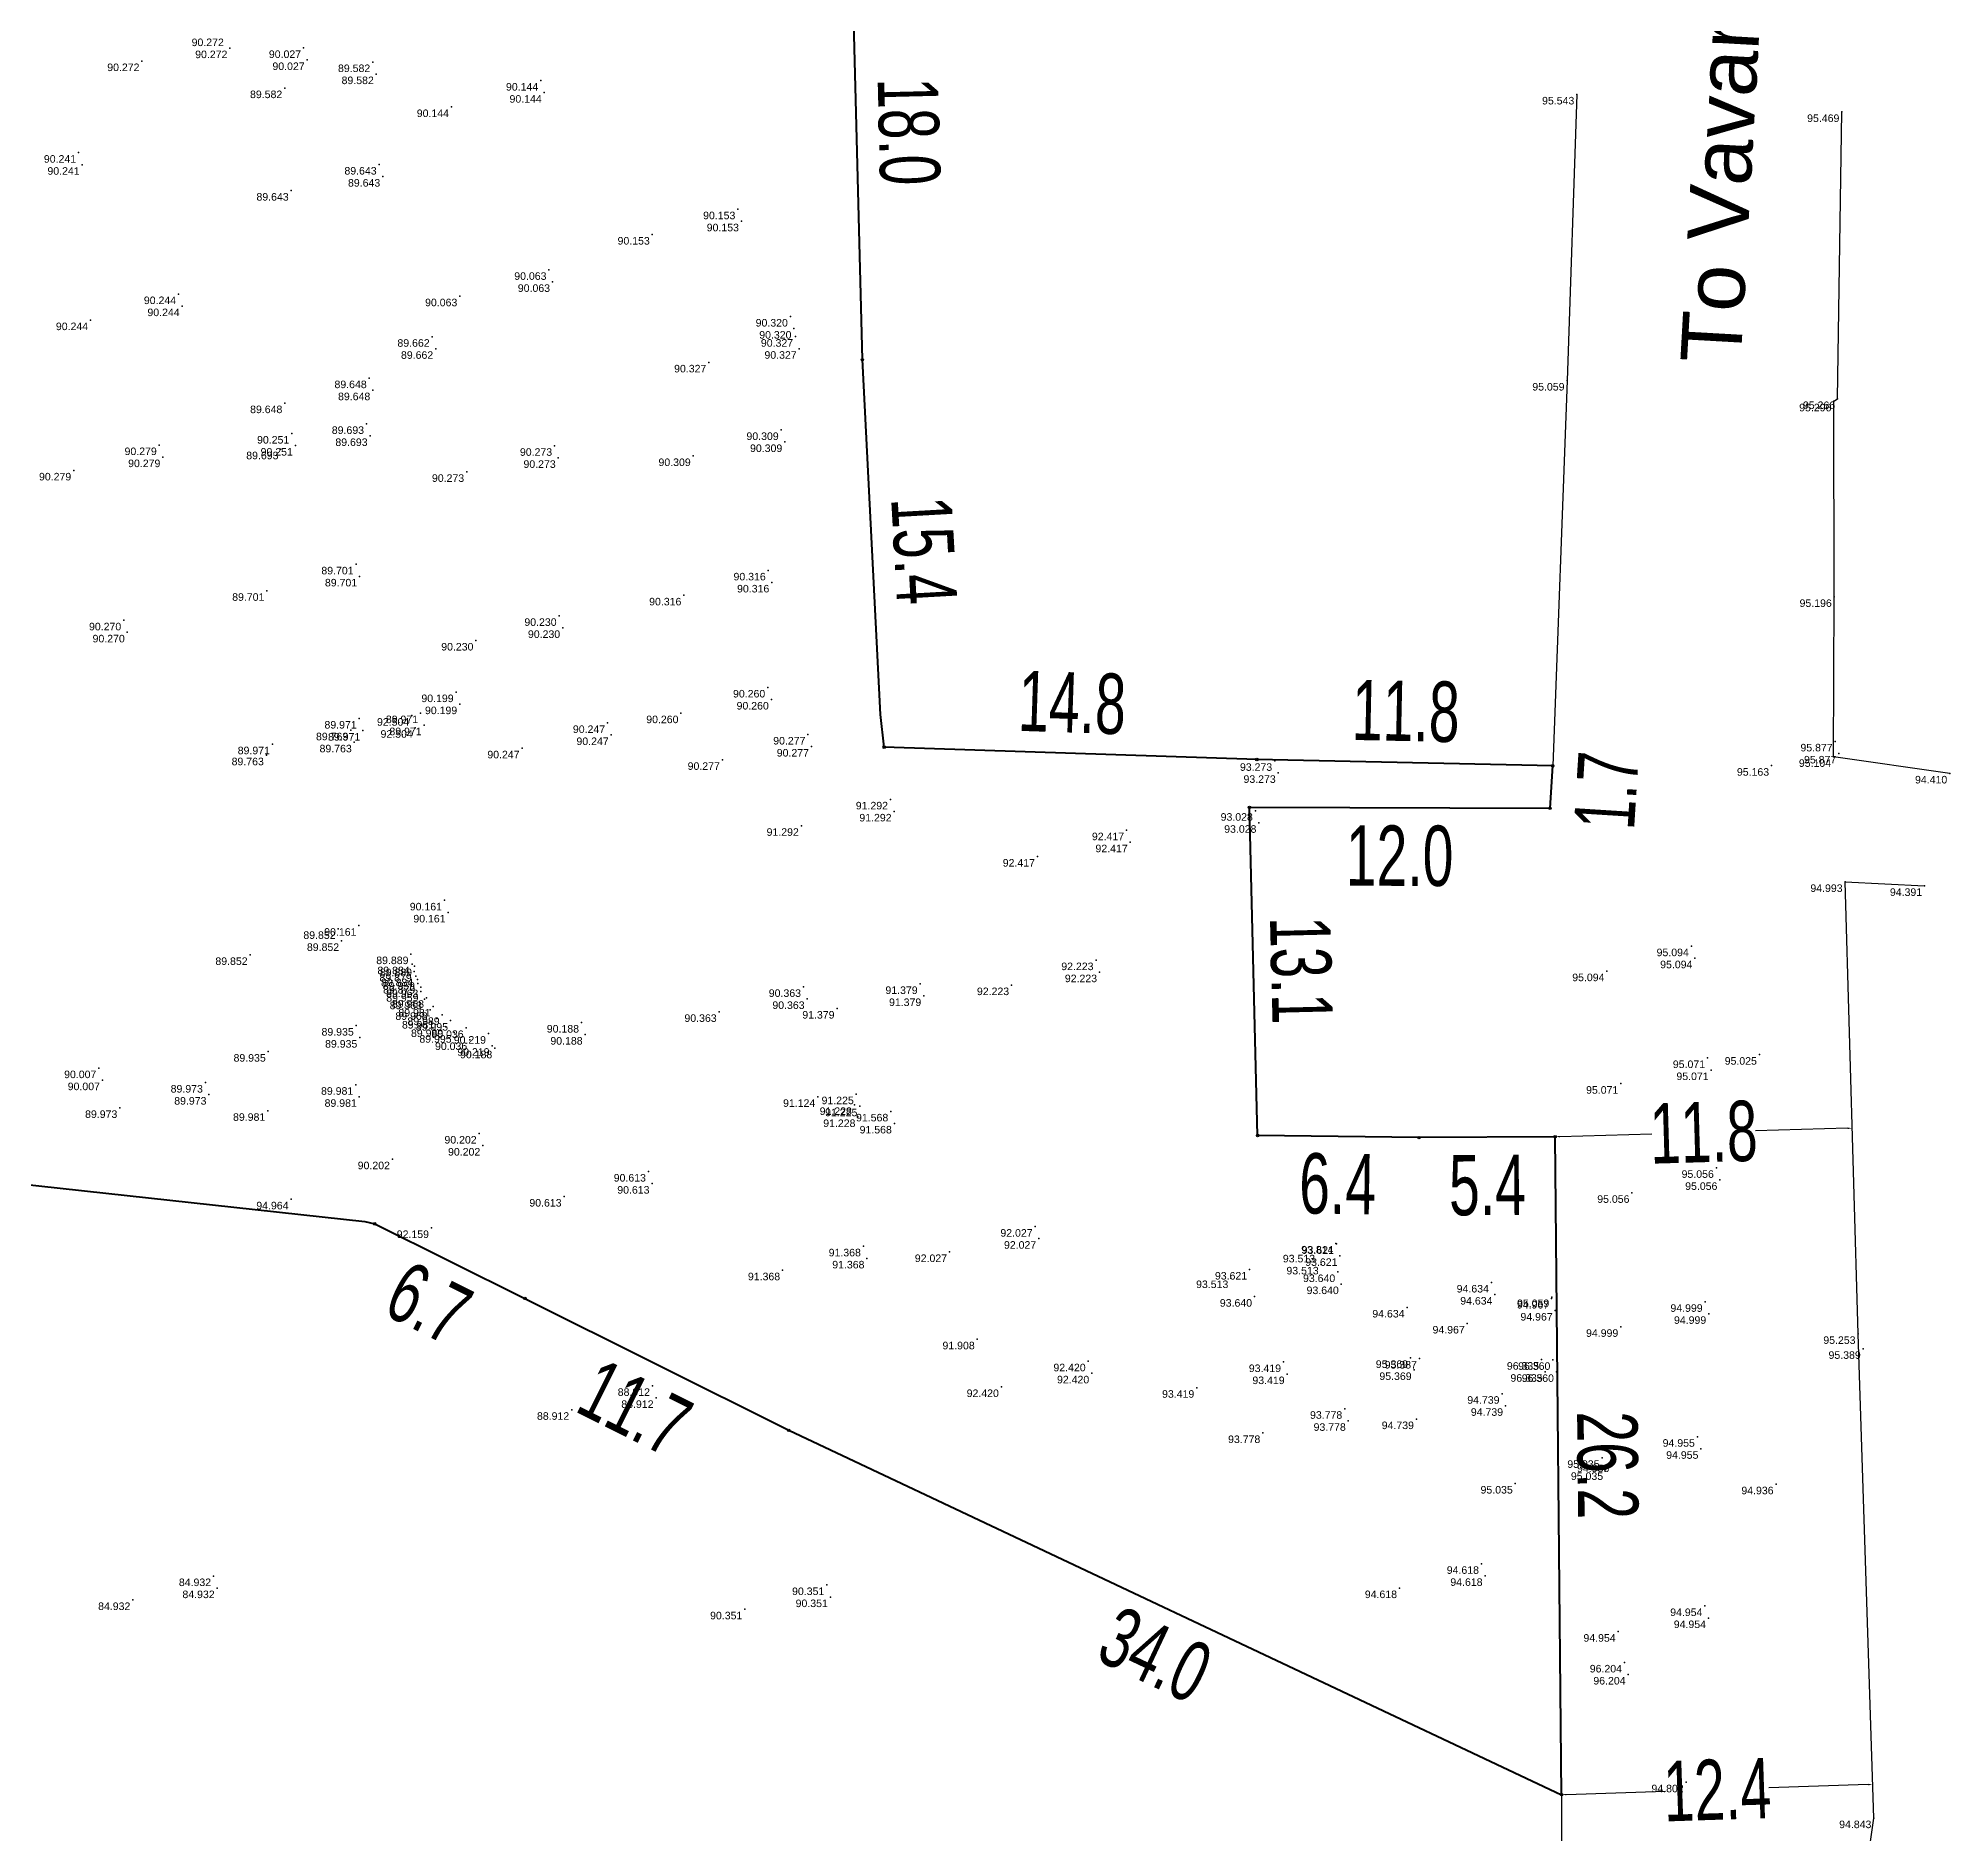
# Model space of a CAD drawing. Header units: millimetres. Extents: x 706139 to 707011, y 753722 to 954403.
# Drawn here: x 706934.9 to 707010.9, y 954017.7 to 954089.1 of the extents above; entities that cross this region are included whole.
import ezdxf
from ezdxf.enums import TextEntityAlignment as Align

# ---------------------------------------------------------------- set-up
doc = ezdxf.new("R2010")
doc.units = ezdxf.units.MM
doc.linetypes.add('SOLID_LINE', pattern=[0])
doc.layers.add('BD', color=1, linetype='Continuous', lineweight=40)
doc.layers.add('BD SYMBOL', color=7, linetype='Continuous', lineweight=30)
for name, color, linetype in [('dim', 7, 'Continuous'), ('Height', 7, 'Continuous'), ('RD', 5, 'Continuous')]:
    doc.layers.add(name, color=color, linetype=linetype)
doc.styles.add('DIM', font='ARIALN.TTF', dxfattribs={"width": 0.8, "height": 2.4})
doc.styles.add('ROMANS', font='arial.ttf', dxfattribs={"height": 2.4})
doc.styles.get("Standard").update_dxf_attribs({"font": 'arial.ttf'})
doc.dimstyles.get("Standard").update_dxf_attribs({"dimtxt": 0.18, "dimasz": 0.18, "dimexe": 0.18, "dimexo": 0.0625, "dimgap": 0.09, "dimtad": 0, "dimtih": 1, "dimtoh": 1, "dimdec": 4, "dimzin": 0, "dimdsep": 46, "dimtxsty": 'Standard', "dimcen": 0.09, "dimadec": 0, "dimazin": 0, "dimtfac": 1, "dimtdec": 4, "dimtofl": 0, "dimtmove": 0, "dimatfit": 3, "dimfxl": 1, "dimtolj": 1, "dimtzin": 0, "dimarcsym": 0})

# ---------------------------------------------------------------- blocks, each defined once
blk = doc.blocks.new('BD')
at = {"linetype": 'ByBlock'}
for p, q in [((-0.037, -0.034), (0.037, 0.034)), ((-0.035, 0.035), (0.035, -0.035))]:
    blk.add_line(p, q, dxfattribs=at)
blk.add_circle((0, 0), 0.05)
blk.add_point((0, 0))
blk = doc.blocks.new('*D301')
at = {"layer": 'Defpoints', "color": 0, "transparency": 16777216}
for p in [(708216.045, 954063.159), (708216.495, 954045.121), (708218.563, 954045.173)]:
    blk.add_point(p, dxfattribs=at)
at = {"layer": 'dim', "color": 0, "transparency": 16777216, "insert": (708218.338, 954054.192), "char_height": 2.4, "attachment_point": 5, "rotation": 271.42908, "style": 'DIM'}
blk.add_mtext('\\A1;18.0', dxfattribs=at)
blk = doc.blocks.new('*D302')
at = {"layer": 'Defpoints', "color": 0, "transparency": 16777216}
for p in [(708216.495, 954045.121), (708217.366, 954029.704), (708219.377, 954029.818)]:
    blk.add_point(p, dxfattribs=at)
at = {"layer": 'dim', "color": 0, "transparency": 16777216, "insert": (708218.941, 954037.526), "char_height": 2.4, "attachment_point": 5, "rotation": 273.23355, "style": 'DIM'}
blk.add_mtext('\\A1;15.4', dxfattribs=at)
blk = doc.blocks.new('*D303')
at = {"layer": 'Defpoints', "color": 0, "transparency": 16777216}
for p in [(708232.254, 954031.222), (708217.366, 954029.704), (708232.188, 954029.213)]:
    blk.add_point(p, dxfattribs=at)
at = {"layer": 'dim', "color": 0, "transparency": 16777216, "insert": (708224.843, 954031.467), "char_height": 2.4, "attachment_point": 5, "rotation": 358.10269, "style": 'DIM'}
blk.add_mtext('\\A1;14.8', dxfattribs=at)
blk = doc.blocks.new('*D304')
at = {"layer": 'Defpoints', "color": 0, "transparency": 16777216}
for p in [(708244.002, 954031.005), (708232.188, 954029.213), (708243.959, 954028.962)]:
    blk.add_point(p, dxfattribs=at)
at = {"layer": 'dim', "color": 0, "transparency": 16777216, "insert": (708238.117, 954031.13), "char_height": 2.4, "attachment_point": 5, "rotation": 358.77886, "style": 'DIM'}
blk.add_mtext('\\A1;11.8', dxfattribs=at)
blk = doc.blocks.new('*D305')
at = {"layer": 'Defpoints', "color": 0, "transparency": 16777216}
for p in [(708243.959, 954028.962), (708243.853, 954027.273), (708246.037, 954027.136)]:
    blk.add_point(p, dxfattribs=at)
at = {"layer": 'dim', "color": 0, "transparency": 16777216, "insert": (708246.09, 954027.98), "char_height": 2.4, "attachment_point": 5, "rotation": 86.40633, "style": 'DIM'}
blk.add_mtext('\\A1;1.7', dxfattribs=at)
blk = doc.blocks.new('*D306')
at = {"layer": 'Defpoints', "color": 0, "transparency": 16777216}
for p in [(708231.896, 954027.311), (708243.853, 954027.273), (708231.89, 954025.389)]:
    blk.add_point(p, dxfattribs=at)
at = {"layer": 'dim', "color": 0, "transparency": 16777216, "insert": (708237.868, 954025.37), "char_height": 2.4, "attachment_point": 5, "rotation": 359.81649, "style": 'DIM'}
blk.add_mtext('\\A1;12.0', dxfattribs=at)
blk = doc.blocks.new('*D307')
at = {"layer": 'Defpoints', "color": 0, "transparency": 16777216}
for p in [(708231.896, 954027.311), (708232.22, 954014.255), (708234.106, 954014.302)]:
    blk.add_point(p, dxfattribs=at)
at = {"layer": 'dim', "color": 0, "transparency": 16777216, "insert": (708233.944, 954020.83), "char_height": 2.4, "attachment_point": 5, "rotation": 271.42157, "style": 'DIM'}
blk.add_mtext('\\A1;13.1', dxfattribs=at)
blk = doc.blocks.new('*D308')
at = {"layer": 'Defpoints', "color": 0, "transparency": 16777216}
for p in [(708232.22, 954014.255), (708238.639, 954014.171), (708238.614, 954012.281)]:
    blk.add_point(p, dxfattribs=at)
at = {"layer": 'dim', "color": 0, "transparency": 16777216, "insert": (708235.405, 954012.323), "char_height": 2.4, "attachment_point": 5, "rotation": 359.25026, "style": 'DIM'}
blk.add_mtext('\\A1;6.4', dxfattribs=at)
blk = doc.blocks.new('*D309')
at = {"layer": 'Defpoints', "color": 0, "transparency": 16777216}
for p in [(708238.639, 954014.171), (708244.056, 954014.209), (708244.069, 954012.292)]:
    blk.add_point(p, dxfattribs=at)
at = {"layer": 'dim', "color": 0, "transparency": 16777216, "insert": (708241.361, 954012.273), "char_height": 2.4, "attachment_point": 5, "rotation": 0.40192, "style": 'DIM'}
blk.add_mtext('\\A1;5.4', dxfattribs=at)
blk = doc.blocks.new('*D310')
at = {"layer": 'Defpoints', "color": 0, "transparency": 16777216}
for p in [(708244.056, 954014.209), (708244.314, 953988.036), (708246.26, 953988.055)]:
    blk.add_point(p, dxfattribs=at)
at = {"layer": 'dim', "color": 0, "transparency": 16777216, "insert": (708246.131, 954001.142), "char_height": 2.4, "attachment_point": 5, "rotation": 270.56477, "style": 'DIM'}
blk.add_mtext('\\A1;26.2', dxfattribs=at)
blk = doc.blocks.new('*D311')
at = {"layer": 'Defpoints', "color": 0, "transparency": 16777216}
for p in [(708213.568, 954002.529), (708212.774, 954000.845), (708244.314, 953988.036)]:
    blk.add_point(p, dxfattribs=at)
at = {"layer": 'dim', "color": 0, "transparency": 16777216, "insert": (708228.147, 953993.598), "char_height": 2.4, "attachment_point": 5, "rotation": 334.76182, "style": 'DIM'}
blk.add_mtext('\\A1;34.0', dxfattribs=at)
blk = doc.blocks.new('*D312')
at = {"layer": 'Defpoints', "color": 0, "transparency": 16777216}
for p in [(708203.068, 954007.777), (708202.204, 954006.05), (708213.568, 954002.529)]:
    blk.add_point(p, dxfattribs=at)
at = {"layer": 'dim', "color": 0, "transparency": 16777216, "insert": (708207.454, 954003.426), "char_height": 2.4, "attachment_point": 5, "rotation": 333.44368, "style": 'DIM'}
blk.add_mtext('\\A1;11.7', dxfattribs=at)
blk = doc.blocks.new('*D313')
at = {"layer": 'Defpoints', "color": 0, "transparency": 16777216}
for p in [(708197.095, 954010.741), (708196.258, 954009.056), (708203.068, 954007.777)]:
    blk.add_point(p, dxfattribs=at)
at = {"layer": 'dim', "color": 0, "transparency": 16777216, "insert": (708199.245, 954007.574), "char_height": 2.4, "attachment_point": 5, "rotation": 333.60787, "style": 'DIM'}
blk.add_mtext('\\A1;6.7', dxfattribs=at)
blk = doc.blocks.new('*D314')
at = {"layer": 'Defpoints', "color": 0, "transparency": 16777216}
for p in [(708152.181, 954015.707), (708151.975, 954013.847), (708197.095, 954010.741)]:
    blk.add_point(p, dxfattribs=at)
at = {"layer": 'dim', "color": 0, "transparency": 16777216, "insert": (708174.432, 954011.364), "char_height": 2.4, "attachment_point": 5, "rotation": 353.69061, "style": 'DIM'}
blk.add_mtext('\\A1;45.2', dxfattribs=at)
blk = doc.blocks.new('*D472')
at = {"layer": 'Defpoints', "color": 0, "transparency": 16777216}
for p in [(708244.314, 953988.036), (708256.692, 953988.442), (708256.692, 953988.442)]:
    blk.add_point(p, dxfattribs=at)
at = {"layer": 'dim', "color": 0, "lineweight": -2, "transparency": 16777216}
for p, q in [((708244.494, 953988.042), (708248.445, 953988.172)), ((708256.512, 953988.436), (708252.56, 953988.306))]:
    blk.add_line(p, q, dxfattribs=at)
at = {"layer": 'dim', "color": 0, "transparency": 16777216}
for points in [[(708256.511, 953988.466), (708256.513, 953988.406), (708256.692, 953988.442)], [(708244.493, 953988.072), (708244.495, 953988.012), (708244.314, 953988.036)]]:
    blk.add_solid(points, dxfattribs=at)
at = {"layer": 'dim', "color": 0, "transparency": 16777216, "insert": (708250.503, 953988.239), "char_height": 2.4, "attachment_point": 5, "rotation": 1.87637, "style": 'DIM'}
blk.add_mtext('\\A1;12.4', dxfattribs=at)
blk = doc.blocks.new('*D473')
at = {"layer": 'Defpoints', "color": 0, "transparency": 16777216}
for p in [(708255.87, 954014.548), (708255.87, 954014.548), (708244.056, 954014.209)]:
    blk.add_point(p, dxfattribs=at)
at = {"layer": 'dim', "color": 0, "lineweight": -2, "transparency": 16777216}
for p, q in [((708244.236, 954014.214), (708247.901, 954014.319)), ((708255.69, 954014.542), (708252.025, 954014.437))]:
    blk.add_line(p, q, dxfattribs=at)
at = {"layer": 'dim', "color": 0, "transparency": 16777216}
for points in [[(708255.69, 954014.572), (708255.691, 954014.512), (708255.87, 954014.548)], [(708244.235, 954014.244), (708244.237, 954014.184), (708244.056, 954014.209)]]:
    blk.add_solid(points, dxfattribs=at)
at = {"layer": 'dim', "color": 0, "transparency": 16777216, "insert": (708249.963, 954014.378), "char_height": 2.4, "attachment_point": 5, "rotation": 1.64076, "style": 'DIM'}
blk.add_mtext('\\A1;11.8', dxfattribs=at)
blk = doc.blocks.new('FGHFGH')
at = {"layer": 'BD'}
for p, q in [((708216.49474, 954045.1212), (708216.04474, 954063.1592)), ((708217.21574, 954031.0082), (708216.49474, 954045.1212)), ((708217.36574, 954029.7042), (708217.21574, 954031.0082)), ((708232.18774, 954029.2132), (708217.36574, 954029.7042)), ((708243.95889, 954028.96229), (708232.18774, 954029.2132)), ((708243.85279, 954027.27291), (708243.95889, 954028.96229)), ((708232.21974, 954014.2552), (708231.89574, 954027.3112)), ((708231.89574, 954027.3112), (708243.85279, 954027.27291)), ((708152.18074, 954015.7072), (708196.70774, 954010.8342)), ((708238.63874, 954014.1712), (708232.21974, 954014.2552)), ((708244.05574, 954014.2092), (708238.63874, 954014.1712)), ((708244.31374, 953988.0362), (708244.05574, 954014.2092)), ((708196.70774, 954010.8342), (708197.09474, 954010.7412)), ((708197.09474, 954010.7412), (708203.06774, 954007.7772)), ((708203.06774, 954007.7772), (708213.56774, 954002.5292)), ((708213.56774, 954002.5292), (708244.08174, 953988.1402)), ((708244.08174, 953988.1402), (708244.31374, 953988.0362))]:
    blk.add_line(p, q, dxfattribs=at)
at = {"layer": 'RD'}
for p, q in [((708244.91674, 954055.6702), (708244.52774, 954044.2892)), ((708255.29374, 954043.5552), (708255.46274, 954054.9722)), ((708244.52774, 954044.2892), (708243.95889, 954028.96229)), ((708255.14474, 954043.4632), (708255.29374, 954043.5552)), ((708255.15974, 954035.6822), (708255.14474, 954043.4632)), ((708255.13274, 954029.3202), (708255.15974, 954035.6822)), ((708259.75374, 954028.6612), (708255.13274, 954029.3202)), ((708256.10474, 954006.3662), (708255.58974, 954024.3452)), ((708255.58974, 954024.3452), (708258.75474, 954024.1872)), ((708256.73574, 953987.1052), (708256.10474, 954006.3662)), ((708244.31374, 953988.0362), (708244.31176, 953980.00912)), ((708256.56274, 953985.8982), (708256.73574, 953987.1052))]:
    blk.add_line(p, q, dxfattribs=at)
at = {"layer": 'BD SYMBOL'}
for p in [(708216.49474, 954045.1212, 92.015), (708217.36574, 954029.7042, 93.132), (708232.18774, 954029.2132, 93.447), (708243.95889, 954028.96229, 93.219), (708231.89574, 954027.3112, 93.219), (708243.85279, 954027.27291, 93.219), (708232.21974, 954014.2552, 94.558), (708238.63874, 954014.1712, 94.545), (708244.05574, 954014.2092, 95.133), (708197.09474, 954010.7412, 91.745), (708203.06774, 954007.7772, 92.028), (708213.56774, 954002.5292, 93.238), (708244.31374, 953988.0362, 95.161)]:
    blk.add_blockref('BD', p, dxfattribs=at)
at = {"insert": (708249.03476, 954045.06496), "char_height": 2.4, "attachment_point": 1, "rotation": 86.7720668, "style": 'ROMANS'}
blk.add_mtext_dynamic_manual_height_columns('To Vavarambalam >>>', width=97.0999858, gutter_width=12.5, heights=[0], dxfattribs=at)
at = {"layer": 'dim'}
for p1, p2, distance, picture, middle in [((708216.04474, 954063.1592), (708216.49474, 954045.1212), 2.06929, '*D301', (708218.33839, 954054.19181)), ((708216.49474, 954045.1212), (708217.36574, 954029.7042), 2.01418, '*D302', (708218.94121, 954037.52632)), ((708217.36574, 954029.7042), (708232.18774, 954029.2132), 2.00942, '*D303', (708224.84327, 954031.46703)), ((708232.18774, 954029.2132), (708243.95889, 954028.96229), 2.04312, '*D304', (708238.11686, 954031.13041)), ((708243.95889, 954028.96229), (708243.85279, 954027.27291), 2.18839, '*D305', (708246.08993, 954027.98043)), ((708243.85279, 954027.27291), (708231.89574, 954027.3112), 1.922, '*D306', (708237.86811, 954025.37007)), ((708231.89574, 954027.3112), (708232.21974, 954014.2552), 1.88665, '*D307', (708233.9438, 954020.83001)), ((708197.09474, 954010.7412), (708152.18074, 954015.7072), 1.87182, '*D314', (708174.43203, 954011.36373)), ((708232.21974, 954014.2552), (708238.63874, 954014.1712), -1.8905, '*D308', (708235.4045, 954012.32286)), ((708238.63874, 954014.1712), (708244.05574, 954014.2092), -1.91749, '*D309', (708241.36069, 954012.27276)), ((708244.05574, 954014.2092), (708244.31374, 953988.0362), 1.94637, '*D310', (708246.13101, 954001.14189)), ((708203.06774, 954007.7772), (708197.09474, 954010.7412), 1.8813, '*D313', (708199.24498, 954007.57399)), ((708213.56774, 954002.5292), (708203.06774, 954007.7772), 1.93132, '*D312', (708207.45429, 954003.42565)), ((708244.31374, 953988.0362), (708213.56774, 954002.5292), 1.86237, '*D311', (708228.14666, 953993.59811))]:
    dim = blk.add_aligned_dim(p1=p1, p2=p2, distance=distance, dimstyle='Standard', dxfattribs=at)
    dim.commit()
    dim.dimension.update_dxf_attribs({"geometry": picture, "text_midpoint": middle})
for p1, p2, picture, middle in [((708244.05574, 954014.2092), (708255.87038, 954014.54763), '*D473', (708249.96306, 954014.37842)), ((708244.31374, 953988.0362), (708256.69195, 953988.44172), '*D472', (708250.50285, 953988.23896))]:
    dim = blk.add_aligned_dim(p1=p1, p2=p2, distance=0, dimstyle='Standard', override={"dimsd1": 0, "dimsd2": 0}, dxfattribs=at)
    dim.commit()
    dim.dimension.update_dxf_attribs({"geometry": picture, "text_midpoint": middle})

msp = doc.modelspace()

# ---------------------------------------------------------------- linework, layer by layer
at = {"color": 0, "linetype": 'SOLID_LINE'}
for p in [(706939.0167, 954088.2126, 90.272), (706942.5146, 954088.7271, 90.272), (706945.4461, 954088.7349, 90.027), (706945.5881, 954088.2555, 90.027), (706948.1967, 954088.1739, 89.582), (706948.3387, 954087.6945, 89.582), (706954.8783, 954087.4359, 90.144), (706944.6969, 954087.1374, 89.582), (706955.0203, 954086.9565, 90.144), (706996.096, 954086.886, 95.543), (706951.3306, 954086.3852, 90.144), (707006.642, 954086.188, 95.469), (706936.4957, 954084.5687, 90.241), (706936.6377, 954084.0893, 90.241), (706948.452, 954084.0965, 89.643), (706948.594, 954083.6171, 89.643), (706944.9523, 954083.06, 89.643), (706962.7221, 954082.3197, 90.153), (706959.3182, 954081.3116, 90.153), (706962.8641, 954081.8403, 90.153), (706955.2084, 954079.9088, 90.063), (706955.3504, 954079.4293, 90.063), (706940.4735, 954078.9448, 90.244), (706940.6155, 954078.4654, 90.244), (706951.6607, 954078.8581, 90.063), (706936.9738, 954077.9083, 90.244), (706964.8115, 954078.0503, 90.32), (706964.9535, 954077.5709, 90.32), (706950.5599, 954077.2471, 89.662), (706950.7018, 954076.7677, 89.662), (706965.0195, 954077.2494, 90.327), (706965.1615, 954076.77, 90.327), (706961.5677, 954076.2271, 90.327), (706948.0564, 954075.6004, 89.648), (706995.707, 954075.505, 95.059), (706944.7005, 954074.6065, 89.648), (706948.1984, 954075.121, 89.648), (707006.324, 954074.679, 95.296), (707006.473, 954074.771, 95.266), (706947.9499, 954073.7802, 89.693), (706939.7056, 954072.9384, 90.279), (706944.9756, 954073.3958, 90.251), (706945.1176, 954072.9164, 90.251), (706948.0919, 954073.3008, 89.693), (706955.4333, 954072.9095, 90.273), (706964.4463, 954073.5399, 90.309), (706964.5883, 954073.0605, 90.309), (706939.8476, 954072.459, 90.279), (706944.5461, 954072.7721, 89.693), (706955.5753, 954072.4301, 90.273), (706960.9466, 954072.5034, 90.309), (706936.3017, 954071.9303, 90.279), (706951.9335, 954071.873, 90.273), (706947.5344, 954068.1932, 89.701), (706947.6764, 954067.7138, 89.701), (706963.9305, 954067.9534, 90.316), (706943.9867, 954067.1425, 89.701), (706960.5746, 954066.9595, 90.316), (706964.0725, 954067.474, 90.316), (707006.339, 954066.898, 95.196), (706955.6107, 954066.1443, 90.23), (706938.2908, 954065.9677, 90.27), (706938.4328, 954065.4883, 90.27), (706955.7527, 954065.6649, 90.23), (706952.3027, 954065.1646, 90.23), (706951.5141, 954063.1122, 90.199), (706963.9112, 954063.2962, 90.26), (706950.1005, 954062.2753, 89.971), (706951.6561, 954062.6328, 90.199), (706960.4594, 954062.2739, 90.26), (706964.0532, 954062.8168, 90.26), (706947.3206, 954061.5939, 89.763), (706947.6582, 954062.0599, 89.971), (706947.8002, 954061.5805, 89.971), (706949.7468, 954062.1737, 92.504), (706949.8888, 954061.6943, 92.504), (706950.2425, 954061.7959, 89.971), (706957.5409, 954061.8841, 90.247), (706944.2064, 954061.0376, 89.971), (706947.4626, 954061.1144, 89.763), (706954.1371, 954060.876, 90.247), (706957.6829, 954061.4047, 90.247), (706965.5094, 954061.425, 90.277), (706965.6513, 954060.9456, 90.277), (707006.3744, 954061.1513, 95.877), (706943.9647, 954060.6, 89.763), (706962.1055, 954060.4169, 90.277), (706984.0769, 954060.3786, 93.273), (707003.847, 954060.185, 95.163), (707006.312, 954060.536, 95.104), (707006.5164, 954060.6719, 95.877), (706984.2189, 954059.8992, 93.273), (707010.933, 954059.877, 94.41), (706968.7944, 954058.8446, 91.292), (706965.2467, 954057.7939, 91.292), (706968.9363, 954058.3652, 91.292), (706983.3089, 954058.3938, 93.028), (706983.4509, 954057.9144, 93.028), (706978.1882, 954057.6188, 92.417), (706978.3302, 954057.1394, 92.417), (706974.6405, 954056.5681, 92.417), (707006.769, 954055.561, 94.993), (707009.934, 954055.403, 94.391), (706951.0516, 954054.8278, 90.161), (706951.1936, 954054.3484, 90.161), (706946.8183, 954053.694, 89.852), (706946.9603, 954053.2146, 89.852), (706947.6477, 954053.8197, 90.161), (706943.3186, 954052.6575, 89.852), (706949.7178, 954052.69, 89.889), (706976.9695, 954052.451, 92.223), (707000.6522, 954053.005, 95.094), (707000.7942, 954052.5256, 95.094), (706949.7652, 954052.2869, 89.884), (706949.8463, 954051.9991, 89.879), (706949.8597, 954052.2106, 89.889), (706949.9072, 954051.8075, 89.884), (706949.9734, 954051.679, 89.959), (706977.1115, 954051.9716, 92.223), (706997.2963, 954052.0111, 95.094), (706949.9882, 954051.5197, 89.879), (706950.11, 954051.3763, 89.963), (706950.1154, 954051.1996, 89.959), (706950.2519, 954050.8969, 89.963), (706950.3367, 954050.9523, 89.968), (706965.334, 954051.3859, 90.363), (706965.476, 954050.9065, 90.363), (706969.9749, 954051.5026, 91.379), (706970.1169, 954051.0232, 91.379), (706973.6136, 954051.4571, 92.223), (706950.4787, 954050.4728, 89.968), (706950.5987, 954050.6064, 89.981), (706950.7407, 954050.127, 89.981), (706950.9582, 954050.2696, 89.989), (706961.9781, 954050.392, 90.363), (706966.6669, 954050.5229, 91.379), (706947.5406, 954049.8467, 89.935), (706947.6825, 954049.3673, 89.935), (706951.1001, 954049.7902, 89.989), (706951.2919, 954050.0441, 89.995), (706951.4339, 954049.5647, 89.995), (706951.913, 954049.7535, 90.036), (706952.8014, 954049.5254, 90.219), (706956.5034, 954049.9669, 90.188), (706956.6454, 954049.4875, 90.188), (706944.0408, 954048.8102, 89.935), (706952.055, 954049.2741, 90.036), (706952.9434, 954049.046, 90.219), (706953.0516, 954048.9446, 90.188), (707001.2988, 954048.5575, 95.071), (707003.361, 954048.69, 95.025), (706937.3016, 954048.1544, 90.007), (707001.4407, 954048.0781, 95.071), (706937.4436, 954047.675, 90.007), (706941.5391, 954047.5802, 89.973), (706941.6811, 954047.1007, 89.973), (706947.5211, 954047.4933, 89.981), (706967.4333, 954047.1184, 91.225), (706997.847, 954047.5352, 95.071), (706938.1353, 954046.572, 89.973), (706944.0213, 954046.4568, 89.981), (706947.663, 954047.0139, 89.981), (706965.9014, 954047.012, 91.124), (706967.3577, 954046.6903, 91.228), (706967.5753, 954046.639, 91.225), (706968.8052, 954046.4338, 91.568), (706952.4313, 954045.5528, 90.202), (706967.4997, 954046.2109, 91.228), (706968.9471, 954045.9544, 91.568), (706952.5732, 954045.0733, 90.202), (706948.9795, 954044.5305, 90.202), (706959.1642, 954044.0394, 90.613), (707001.6468, 954044.1885, 95.056), (706959.3062, 954043.56, 90.613), (707001.7888, 954043.7091, 95.056), (706944.9464, 954042.9355, 94.964), (706955.8083, 954043.0455, 90.613), (706998.2909, 954043.1946, 95.056), (706950.534, 954041.796, 92.159), (706974.5476, 954041.8487, 92.027), (706967.7158, 954041.0654, 91.368), (706974.6896, 954041.3693, 92.027), (706986.515, 954041.18, 93.814), (706986.5334, 954041.1642, 93.621), (706967.8578, 954040.586, 91.368), (706971.1437, 954040.8406, 92.027), (706985.7844, 954040.8266, 93.513), (706985.9264, 954040.3472, 93.513), (706986.6754, 954040.6848, 93.621), (706964.5037, 954040.1141, 91.368), (706982.3326, 954039.8043, 93.513), (706983.0816, 954040.1419, 93.621), (706986.5857, 954040.0439, 93.64), (706986.7277, 954039.5645, 93.64), (706992.6985, 954039.6277, 94.634), (706983.2777, 954039.0642, 93.64), (706992.8405, 954039.1483, 94.634), (706995.095, 954038.991, 94.967), (706995.1, 954039.048, 95.059), (707001.202, 954038.8588, 94.999), (706989.3426, 954038.6338, 94.634), (706991.7391, 954037.9971, 94.967), (706995.237, 954038.5116, 94.967), (707001.3439, 954038.3794, 94.999), (706972.244, 954037.368, 91.908), (706997.846, 954037.8649, 94.999), (707007.284, 954037.582, 95.253), (706976.6572, 954036.4933, 92.42), (706984.4307, 954036.4636, 93.419), (706989.482, 954036.6278, 95.369), (706989.8365, 954036.6034, 95.387), (706994.6956, 954036.5574, 96.335), (706995.1441, 954036.5505, 96.36), (707007.4919, 954036.989, 95.389), (706976.7992, 954036.0139, 92.42), (706984.5727, 954035.9842, 93.419), (706989.624, 954036.1484, 95.369), (706994.8376, 954036.078, 96.335), (706995.2861, 954036.071, 96.36), (706959.3242, 954035.516, 88.912), (706959.4662, 954035.0366, 88.912), (706973.2054, 954035.471, 92.42), (706980.9789, 954035.4413, 93.419), (706993.1206, 954035.2024, 94.739), (706956.1121, 954034.5647, 88.912), (706986.8646, 954034.6052, 93.778), (706987.0066, 954034.1258, 93.778), (706989.7167, 954034.1942, 94.739), (706993.2626, 954034.7229, 94.739), (706983.6046, 954033.6397, 93.778), (707000.892, 954033.4928, 94.955), (706997.1005, 954032.6526, 95.035), (707001.034, 954033.0134, 94.955), (706997.2425, 954032.1732, 95.035), (706997.4881, 954032.4847, 94.955), (706993.6487, 954031.6303, 95.035), (707004.024, 954031.602, 94.936), (706992.3042, 954028.437, 94.618), (706941.8661, 954027.9499, 84.932), (706942.0081, 954027.4704, 84.932), (706966.2596, 954027.5933, 90.351), (706989.0441, 954027.4715, 94.618), (706992.4462, 954027.9576, 94.618), (706938.654, 954026.9985, 84.932), (706962.9995, 954026.6278, 90.351), (706966.4015, 954027.1139, 90.351), (707001.1935, 954026.7593, 94.954), (706997.7418, 954025.737, 94.954), (707001.3355, 954026.2799, 94.954), (706997.9934, 954024.5141, 96.204), (706998.1354, 954024.0347, 96.204), (707000.448, 954019.747, 94.802), (707007.915, 954018.321, 94.843)]:
    msp.add_point(p, dxfattribs=at)

# ---------------------------------------------------------------- block references
msp.add_blockref('FGHFGH', (-1248.8207, 31.2158))

# ---------------------------------------------------------------- texts
at = {"layer": 'Height', "color": 4, "linetype": 'SOLID_LINE'}
for s, p in [('90.272', (706942.2727, 954089.1065, 90.272)), ('90.272', (706938.9167, 954088.1126, 90.272)), ('90.272', (706942.4146, 954088.6271, 90.272)), ('90.027', (706945.3461, 954088.6349, 90.027)), ('90.027', (706945.4881, 954088.1555, 90.027)), ('89.582', (706948.0967, 954088.0739, 89.582)), ('89.582', (706948.2387, 954087.5945, 89.582)), ('90.144', (706954.7783, 954087.3359, 90.144)), ('89.582', (706944.5969, 954087.0374, 89.582)), ('90.144', (706954.9203, 954086.8565, 90.144)), ('95.543', (706995.996, 954086.786, 95.543)), ('90.144', (706951.2306, 954086.2852, 90.144)), ('95.469', (707006.542, 954086.088, 95.469)), ('90.241', (706936.3957, 954084.4687, 90.241)), ('90.241', (706936.5377, 954083.9893, 90.241)), ('89.643', (706948.352, 954083.9965, 89.643)), ('89.643', (706948.494, 954083.5171, 89.643)), ('89.643', (706944.8523, 954082.96, 89.643)), ('90.153', (706962.6221, 954082.2197, 90.153)), ('90.153', (706962.7641, 954081.7403, 90.153)), ('90.153', (706959.2182, 954081.2116, 90.153)), ('90.063', (706955.1084, 954079.8088, 90.063)), ('90.063', (706955.2504, 954079.3293, 90.063)), ('90.244', (706940.3735, 954078.8448, 90.244)), ('90.244', (706940.5155, 954078.3654, 90.244)), ('90.063', (706951.5607, 954078.7581, 90.063)), ('90.244', (706936.8738, 954077.8083, 90.244)), ('90.320', (706964.7115, 954077.9503, 90.32)), ('90.320', (706964.8535, 954077.4709, 90.32)), ('89.662', (706950.4599, 954077.1471, 89.662)), ('89.662', (706950.6018, 954076.6677, 89.662)), ('90.327', (706964.9195, 954077.1494, 90.327)), ('90.327', (706965.0615, 954076.67, 90.327)), ('90.327', (706961.4677, 954076.1271, 90.327)), ('89.648', (706947.9564, 954075.5004, 89.648)), ('95.059', (706995.607, 954075.405, 95.059)), ('89.648', (706944.6005, 954074.5065, 89.648)), ('89.648', (706948.0984, 954075.021, 89.648)), ('95.296', (707006.224, 954074.579, 95.296)), ('95.266', (707006.373, 954074.671, 95.266)), ('89.693', (706947.8499, 954073.6802, 89.693)), ('90.251', (706944.8756, 954073.2958, 90.251)), ('89.693', (706947.9919, 954073.2008, 89.693)), ('90.309', (706964.3463, 954073.4399, 90.309)), ('90.309', (706964.4883, 954072.9605, 90.309)), ('90.279', (706939.6056, 954072.8384, 90.279)), ('90.279', (706939.7476, 954072.359, 90.279)), ('89.693', (706944.4461, 954072.6721, 89.693)), ('90.251', (706945.0176, 954072.8164, 90.251)), ('90.273', (706955.3333, 954072.8095, 90.273)), ('90.273', (706955.4753, 954072.3301, 90.273)), ('90.309', (706960.8466, 954072.4034, 90.309)), ('90.279', (706936.2017, 954071.8303, 90.279)), ('90.273', (706951.8335, 954071.773, 90.273)), ('89.701', (706947.4344, 954068.0932, 89.701)), ('89.701', (706947.5764, 954067.6138, 89.701)), ('90.316', (706963.8305, 954067.8534, 90.316)), ('89.701', (706943.8867, 954067.0425, 89.701)), ('90.316', (706960.4746, 954066.8595, 90.316)), ('90.316', (706963.9725, 954067.374, 90.316)), ('95.196', (707006.239, 954066.798, 95.196)), ('90.230', (706955.5107, 954066.0443, 90.23)), ('90.270', (706938.1908, 954065.8677, 90.27)), ('90.270', (706938.3328, 954065.3883, 90.27)), ('90.230', (706955.6527, 954065.5649, 90.23)), ('90.230', (706952.2027, 954065.0646, 90.23)), ('90.199', (706951.4141, 954063.0122, 90.199)), ('90.260', (706963.8112, 954063.1962, 90.26)), ('90.199', (706951.5561, 954062.5328, 90.199)), ('90.260', (706963.9532, 954062.7168, 90.26)), ('89.763', (706947.2206, 954061.4939, 89.763)), ('89.971', (706947.5582, 954061.9599, 89.971)), ('89.971', (706947.7002, 954061.4805, 89.971)), ('92.504', (706949.6468, 954062.0737, 92.504)), ('92.504', (706949.7888, 954061.5943, 92.504)), ('89.971', (706950.0005, 954062.1753, 89.971)), ('89.971', (706950.1425, 954061.6959, 89.971)), ('90.247', (706957.4409, 954061.7841, 90.247)), ('90.260', (706960.3594, 954062.1739, 90.26)), ('89.971', (706944.1064, 954060.9376, 89.971)), ('89.763', (706947.3626, 954061.0144, 89.763)), ('90.247', (706954.0371, 954060.776, 90.247)), ('90.247', (706957.5829, 954061.3047, 90.247)), ('90.277', (706965.4094, 954061.325, 90.277)), ('90.277', (706965.5513, 954060.8456, 90.277)), ('95.877', (707006.2744, 954061.0513, 95.877)), ('89.763', (706943.8647, 954060.5, 89.763)), ('90.277', (706962.0055, 954060.3169, 90.277)), ('93.273', (706983.9769, 954060.2786, 93.273)), ('95.163', (707003.747, 954060.085, 95.163)), ('95.104', (707006.212, 954060.436, 95.104)), ('95.877', (707006.4164, 954060.5719, 95.877)), ('93.273', (706984.1189, 954059.7992, 93.273)), ('94.410', (707010.833, 954059.777, 94.41)), ('91.292', (706968.6944, 954058.7446, 91.292)), ('91.292', (706965.1467, 954057.6939, 91.292)), ('91.292', (706968.8363, 954058.2652, 91.292)), ('93.028', (706983.2089, 954058.2938, 93.028)), ('93.028', (706983.3509, 954057.8144, 93.028)), ('92.417', (706978.0882, 954057.5188, 92.417)), ('92.417', (706978.2302, 954057.0394, 92.417)), ('92.417', (706974.5405, 954056.4681, 92.417)), ('94.993', (707006.669, 954055.461, 94.993)), ('90.161', (706950.9516, 954054.7278, 90.161)), ('94.391', (707009.834, 954055.303, 94.391)), ('90.161', (706951.0936, 954054.2484, 90.161)), ('89.852', (706946.7183, 954053.594, 89.852)), ('89.852', (706946.8603, 954053.1146, 89.852)), ('90.161', (706947.5477, 954053.7197, 90.161)), ('89.852', (706943.2186, 954052.5575, 89.852)), ('89.889', (706949.6178, 954052.59, 89.889)), ('92.223', (706976.8695, 954052.351, 92.223)), ('95.094', (707000.5522, 954052.905, 95.094)), ('95.094', (707000.6942, 954052.4256, 95.094)), ('89.884', (706949.6652, 954052.1869, 89.884)), ('89.879', (706949.7463, 954051.8991, 89.879)), ('89.889', (706949.7597, 954052.1106, 89.889)), ('89.884', (706949.8072, 954051.7075, 89.884)), ('89.959', (706949.8734, 954051.579, 89.959)), ('92.223', (706977.0115, 954051.8716, 92.223)), ('95.094', (706997.1963, 954051.9111, 95.094)), ('89.879', (706949.8882, 954051.4197, 89.879)), ('89.963', (706950.01, 954051.2763, 89.963)), ('89.959', (706950.0154, 954051.0996, 89.959)), ('89.968', (706950.2367, 954050.8523, 89.968)), ('90.363', (706965.234, 954051.2859, 90.363)), ('91.379', (706969.8749, 954051.4026, 91.379)), ('91.379', (706970.0169, 954050.9232, 91.379)), ('92.223', (706973.5136, 954051.3571, 92.223)), ('89.963', (706950.1519, 954050.7969, 89.963)), ('89.968', (706950.3787, 954050.3728, 89.968)), ('89.981', (706950.4987, 954050.5064, 89.981)), ('89.989', (706950.8582, 954050.1696, 89.989)), ('90.363', (706961.8781, 954050.292, 90.363)), ('90.363', (706965.376, 954050.8065, 90.363)), ('91.379', (706966.5669, 954050.4229, 91.379)), ('89.935', (706947.4406, 954049.7467, 89.935)), ('89.981', (706950.6407, 954050.027, 89.981)), ('89.989', (706951.0001, 954049.6902, 89.989)), ('89.995', (706951.1919, 954049.9441, 89.995)), ('89.995', (706951.3339, 954049.4647, 89.995)), ('90.036', (706951.813, 954049.6535, 90.036)), ('90.219', (706952.7014, 954049.4254, 90.219)), ('90.188', (706956.4034, 954049.8669, 90.188)), ('90.188', (706956.5454, 954049.3875, 90.188)), ('89.935', (706943.9408, 954048.7102, 89.935)), ('89.935', (706947.5825, 954049.2673, 89.935)), ('90.036', (706951.955, 954049.1741, 90.036)), ('90.219', (706952.8434, 954048.946, 90.219)), ('90.188', (706952.9516, 954048.8446, 90.188)), ('95.025', (707003.261, 954048.59, 95.025)), ('90.007', (706937.2016, 954048.0544, 90.007)), ('95.071', (707001.1988, 954048.4575, 95.071)), ('95.071', (707001.3407, 954047.9781, 95.071)), ('90.007', (706937.3436, 954047.575, 90.007)), ('89.973', (706941.4391, 954047.4802, 89.973)), ('89.981', (706947.4211, 954047.3933, 89.981)), ('91.225', (706967.3333, 954047.0184, 91.225)), ('95.071', (706997.747, 954047.4352, 95.071)), ('89.973', (706938.0353, 954046.472, 89.973)), ('89.973', (706941.5811, 954047.0007, 89.973)), ('89.981', (706943.9213, 954046.3568, 89.981)), ('89.981', (706947.563, 954046.9139, 89.981)), ('91.124', (706965.8014, 954046.912, 91.124)), ('91.228', (706967.2577, 954046.5903, 91.228)), ('91.225', (706967.4753, 954046.539, 91.225)), ('91.568', (706968.7052, 954046.3338, 91.568)), ('91.228', (706967.3997, 954046.1109, 91.228)), ('91.568', (706968.8471, 954045.8544, 91.568)), ('90.202', (706952.3313, 954045.4528, 90.202)), ('90.202', (706952.4732, 954044.9733, 90.202)), ('90.202', (706948.8795, 954044.4305, 90.202)), ('95.056', (707001.5468, 954044.0885, 95.056)), ('90.613', (706959.0642, 954043.9394, 90.613)), ('90.613', (706959.2062, 954043.46, 90.613)), ('95.056', (707001.6888, 954043.6091, 95.056)), ('94.964', (706944.8464, 954042.8355, 94.964)), ('90.613', (706955.7083, 954042.9455, 90.613)), ('95.056', (706998.1909, 954043.0946, 95.056)), ('92.159', (706950.434, 954041.696, 92.159)), ('92.027', (706974.4476, 954041.7487, 92.027)), ('91.368', (706967.6158, 954040.9654, 91.368)), ('92.027', (706974.5896, 954041.2693, 92.027)), ('93.814', (706986.415, 954041.08, 93.814)), ('93.621', (706986.4334, 954041.0642, 93.621)), ('91.368', (706967.7578, 954040.486, 91.368)), ('92.027', (706971.0437, 954040.7406, 92.027)), ('93.513', (706985.6844, 954040.7266, 93.513)), ('93.513', (706985.8264, 954040.2472, 93.513)), ('93.621', (706986.5754, 954040.5848, 93.621)), ('91.368', (706964.4037, 954040.0141, 91.368)), ('93.513', (706982.2326, 954039.7043, 93.513)), ('93.621', (706982.9816, 954040.0419, 93.621)), ('93.640', (706986.4857, 954039.9439, 93.64)), ('93.640', (706986.6277, 954039.4645, 93.64)), ('94.634', (706992.5985, 954039.5277, 94.634)), ('93.640', (706983.1777, 954038.9642, 93.64)), ('94.634', (706992.7405, 954039.0483, 94.634)), ('94.967', (706994.995, 954038.891, 94.967)), ('95.059', (706995, 954038.948, 95.059)), ('94.999', (707001.102, 954038.7588, 94.999)), ('94.634', (706989.2426, 954038.5338, 94.634)), ('94.967', (706991.6391, 954037.8971, 94.967)), ('94.967', (706995.137, 954038.4116, 94.967)), ('94.999', (707001.2439, 954038.2794, 94.999)), ('91.908', (706972.144, 954037.268, 91.908)), ('94.999', (706997.746, 954037.7649, 94.999)), ('95.253', (707007.184, 954037.482, 95.253)), ('92.420', (706976.5572, 954036.3933, 92.42)), ('95.369', (706989.382, 954036.5278, 95.369)), ('95.387', (706989.7365, 954036.5034, 95.387)), ('96.335', (706994.5956, 954036.4574, 96.335)), ('96.360', (706995.0441, 954036.4505, 96.36)), ('95.389', (707007.3919, 954036.889, 95.389)), ('92.420', (706976.6992, 954035.9139, 92.42)), ('93.419', (706984.3307, 954036.3636, 93.419)), ('93.419', (706984.4727, 954035.8842, 93.419)), ('95.369', (706989.524, 954036.0484, 95.369)), ('96.335', (706994.7376, 954035.978, 96.335)), ('96.360', (706995.1861, 954035.971, 96.36)), ('88.912', (706959.2242, 954035.416, 88.912)), ('88.912', (706959.3662, 954034.9366, 88.912)), ('92.420', (706973.1054, 954035.371, 92.42)), ('93.419', (706980.8789, 954035.3413, 93.419)), ('94.739', (706993.0206, 954035.1024, 94.739)), ('88.912', (706956.0121, 954034.4647, 88.912)), ('93.778', (706986.7646, 954034.5052, 93.778)), ('94.739', (706989.6167, 954034.0942, 94.739)), ('94.739', (706993.1626, 954034.6229, 94.739)), ('93.778', (706983.5046, 954033.5397, 93.778)), ('93.778', (706986.9066, 954034.0258, 93.778)), ('94.955', (707000.792, 954033.3928, 94.955)), ('94.955', (707000.934, 954032.9134, 94.955)), ('95.035', (706997.0005, 954032.5526, 95.035)), ('95.035', (706997.1425, 954032.0732, 95.035)), ('94.955', (706997.3881, 954032.3847, 94.955)), ('95.035', (706993.5487, 954031.5303, 95.035)), ('94.936', (707003.924, 954031.502, 94.936)), ('94.618', (706992.2042, 954028.337, 94.618)), ('84.932', (706941.7661, 954027.8499, 84.932)), ('84.932', (706941.9081, 954027.3704, 84.932)), ('90.351', (706966.1596, 954027.4933, 90.351)), ('94.618', (706988.9441, 954027.3715, 94.618)), ('94.618', (706992.3462, 954027.8576, 94.618)), ('84.932', (706938.554, 954026.8985, 84.932)), ('90.351', (706962.8995, 954026.5278, 90.351)), ('90.351', (706966.3015, 954027.0139, 90.351)), ('94.954', (707001.0935, 954026.6593, 94.954)), ('94.954', (707001.2355, 954026.1799, 94.954)), ('94.954', (706997.6418, 954025.637, 94.954)), ('96.204', (706997.8934, 954024.4141, 96.204)), ('96.204', (706998.0354, 954023.9347, 96.204)), ('94.802', (707000.348, 954019.647, 94.802)), ('94.843', (707007.815, 954018.221, 94.843))]:
    msp.add_text(s, height=0.3, dxfattribs=at).set_placement(p, align=Align.TOP_RIGHT)

doc.saveas('drawing.dxf')
